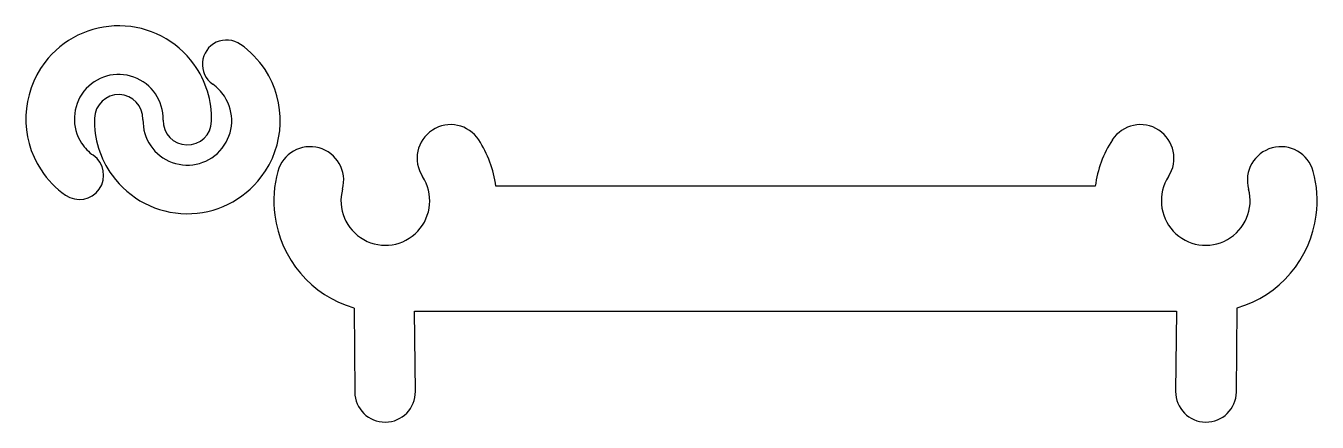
# Model space of a CAD drawing. Extents: x -435 to 1566, y -435 to 2166.
# Drawn here: x 314.5 to 460, y 1570.5 to 1615.1 of the extents above; entities that cross this region are included whole.
import ezdxf

# ---------------------------------------------------------------- set-up
doc = ezdxf.new("R2010")
doc.units = 0
doc.header["$MEASUREMENT"] = 0
doc.layers.add('LAYER_02', color=3, linetype='CONTINUOUS')

msp = doc.modelspace()

# ---------------------------------------------------------------- linework, layer by layer
at = {"layer": 'LAYER_02'}
for p, q in [((434.98, 1597.1), (367.44, 1597.1)), ((351.46, 1583.39), (351.54, 1573.93)), ((450.88, 1573.93), (450.96, 1583.39)), ((358.38, 1574), (358.29, 1583.03)), ((358.29, 1583.03), (444.13, 1583.03)), ((444.13, 1583.03), (444.04, 1574))]:
    msp.add_line(p, q, dxfattribs=at)
for centre, radius, start, end in [((324.95, 1604.67), 10.47, 35.921, 142.7477), ((337.1, 1610.81), 2.73, 55.0883, 235.0883), ((332.68, 1604.47), 10.47, 33.2491, 55.0883), ((324.95, 1604.67), 10.47, 142.7477, 213.2491), ((324.95, 1604.67), 10.47, 358.5233, 35.921), ((324.95, 1604.67), 5, 358.5233, 213.2491), ((332.68, 1604.47), 10.47, 322.7477, 33.2491), ((332.68, 1604.47), 5, 33.2491, 55.0883), ((324.95, 1604.67), 2.73, 358.5233, 178.5233), ((332.68, 1604.47), 5, 178.5233, 33.2491), ((332.68, 1604.47), 10.47, 178.5233, 215.921), ((332.68, 1604.47), 2.73, 178.5233, 358.5233), ((362.35, 1600.24), 3.78, 33.0952, 213.0952), ((440.07, 1600.24), 3.78, 326.9048, 146.9048), ((354.99, 1595.45), 12.56, 7.5624, 33.0952), ((447.43, 1595.45), 12.56, 146.9048, 172.4376), ((320.52, 1598.33), 2.73, 235.0883, 55.0883), ((324.95, 1604.67), 5, 213.2491, 235.0883), ((346.52, 1597.76), 3.78, 344.6604, 164.6604), ((455.9, 1597.76), 3.78, 15.3396, 195.3396), ((324.95, 1604.67), 10.47, 213.2491, 235.0883), ((332.68, 1604.47), 10.47, 215.921, 322.7477), ((354.99, 1595.45), 12.56, 164.6934, 187.3693), ((354.99, 1595.45), 5, 164.7434, 33.0952), ((447.43, 1595.45), 5, 146.9048, 15.2566), ((447.43, 1595.45), 12.56, 352.6307, 15.3066), ((354.99, 1595.45), 12.56, 187.3693, 253.6511), ((447.43, 1595.45), 12.56, 286.3489, 352.6307), ((354.96, 1573.97), 3.42, 180.5302, 0.5302), ((447.46, 1573.97), 3.42, 179.4698, 359.4698)]:
    msp.add_arc(centre, radius, start, end, dxfattribs=at)

doc.saveas('drawing.dxf')
